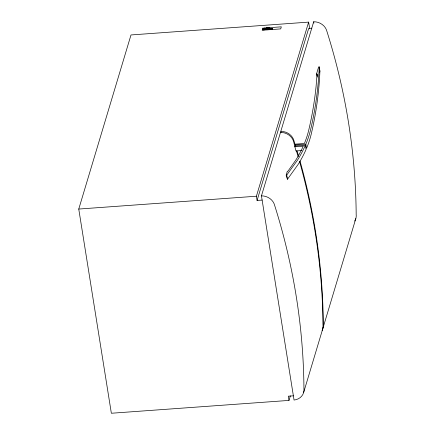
<?xml version="1.0" encoding="UTF-8"?>
<svg xmlns="http://www.w3.org/2000/svg" width="435" height="435" viewBox="0 0 435 435"><rect width="100%" height="100%" fill="white"/><g stroke="black" fill="none" stroke-linecap="round" stroke-linejoin="round"><path stroke-width="0.65" d="M267.492 29.156C266.845 30.194 267.215 29.14 267.378 29.161M266.438 29.678C265.225 29.324 267.509 29.085 266.72 29.069M266.546 28.438C265.584 28.59 267.117 27.584 266.008 28.346M263.876 28.721L263.909 28.308L263.768 28.639M263.817 28.476L263.382 28.46M270.064 29.134L269.847 29.433L269.863 29.042M263.208 28.688L263.74 28.732M269.863 29.259L269.444 29.46M263.806 29.825C262.865 29.602 265.274 29.553 263.545 29.683M265.089 28.329C266.133 28.52 264.969 28.547 265.676 28.144M263.403 29.759L263.175 29.613M267.781 29.319C268.64 29.384 268.259 28.623 267.922 29.553M268.341 28.221L268.194 28.367M270.869 29.286L270.885 29.009M271.467 29.134C270.7 29.357 271.94 28.699 270.907 29.314M270.276 29.199C271.032 29.618 269.901 28.764 270.684 29.368M266.454 29.64L265.992 29.689L266.051 29.411M264.926 28.46L264.371 28.28L264.888 28.324M290.357 395.866L288.992 400.412L111.355 413.25L78.757 209.056L130.995 34.952L308.632 22.114L309.704 28.808M262.767 29.944L263.006 29.477M263.344 28.324L263.909 28.308M264.388 28.688L264.284 28.101M264.426 28.096C265.035 28.917 264.099 28.438 264.632 28.52M264.148 29.585L263.431 29.672M264.175 29.596C262.773 29.286 264.502 30.118 263.577 29.792M264.328 29.384L265.448 29.449M264.915 29.286L264.322 29.83L264.42 29.509M264.85 29.792L265.084 29.33M265.606 29.232L265.497 29.743L265.758 29.221M266.802 27.922L266.519 28.531L266.66 27.932M266.584 29.08L266.427 29.596L265.981 29.607M266.932 28.503C268.194 27.204 266.622 29.112 267.172 28.036M267.536 29.558L267.623 29.145M267.851 29.449L268.477 29.509L268.536 29.161M268.547 29.248L267.933 29.395L268.417 29.314M268.901 29.156C270.168 28.884 267.998 29.439 269.303 29.172M268.835 29.504L268.933 29.053M270.015 29.009L269.314 29.362M270.478 28.993C271.337 28.775 269.765 29.297 270.385 28.84M272.005 28.83C271.728 29.77 271.734 28.618 272.392 28.889M272.375 28.949L271.984 29.02L272.228 28.873M262.126 200.078L257.074 200.448L256.4 196.223L308.632 22.114M257.074 200.448L308.681 28.422L311.841 28.193M261.451 195.859A12.642 11.228 16.7 0 1 274.713 205.581A742.55 659.248 16.7 0 1 303.94 388.656A12.256 10.88 16.7 0 1 294.049 400.048L261.451 195.859L280.493 132.398A12.642 11.228 16.7 0 1 293.75 142.12L295.941 150.967L301.912 150.532M280.999 132.561L280.803 131.359L313.689 21.75A12.642 11.228 16.7 0 1 326.946 31.472A742.55 659.248 16.7 0 1 356.173 214.547A12.256 10.88 16.7 0 1 354.661 221.056M294.919 145.981L305.381 145.225L306.055 149.45L305.191 151.402A379.798 160.651 -9.1 0 1 298.192 164.338L287.443 179.291L286.181 175.109L287.334 171.265L287.921 171.221L295.789 160.113A377.868 159.835 -9.1 0 0 302.749 147.248L303.228 146.165L294.68 146.785M317.398 77.049L316.495 74.059L318.637 66.914L319.23 66.876L319.904 71.095A1667.437 705.304 -9.1 0 1 312.428 128.847L311.378 133.453A379.798 160.651 -9.1 0 1 307.393 146.247L306.506 148.4L305.832 144.175L306.719 142.022A379.798 160.651 -9.1 0 0 310.704 129.228L311.754 124.622A1667.437 705.304 -9.1 0 0 319.23 66.876M316.495 74.059L317.088 74.015L316.104 86.201A1665.615 704.531 -9.1 0 1 309.959 124.78L308.91 129.38A378.031 159.901 -9.1 0 1 304.94 142.12L304.375 143.496L295.474 144.137L295.234 144.942L305.832 144.175M319.513 72.395L319.904 71.095L319.546 69.904M303.581 392.707L322.618 329.246M322.928 328.207L355.814 218.598M268.275 28.085C266.965 28.215 268.895 28.313 267.666 28.155M271.005 29.183L271.424 28.949L270.896 29.096M266.133 28.378L266.421 28.221M266.579 29.667C265.388 29.727 266.943 28.982 266.111 29.439M267.275 29.243L267.003 29.526M305.381 145.225L304.516 147.177A379.798 160.651 -9.1 0 1 297.518 160.113L286.768 175.066L287.443 179.291M267.612 28.106L268.134 28.318L267.742 28.117M267.683 28.427L267.71 28.041M265.769 28.563C265.029 28.65 265.741 27.655 265.214 28.607M264.904 28.27L264.371 28.607M266.938 29.259L267.384 29.477L266.954 29.341M264.572 29.439L264.632 29.368M263.431 28.705L263.648 28.552M269.461 29.352L269.983 29.422M264.094 29.825L263.588 29.536L264.072 29.498M265.214 28.427L265.622 28.226M264.888 29.341L264.311 29.433M269.336 29.324L269.912 29.074L269.504 29.243M266.041 28.302L266.514 28.221M265.274 28.362L265.714 28.367M268.406 28.395L268.83 28.139C269.95 28.743 267.775 27.693 268.873 28.052L269.308 27.883M269.325 27.965L268.52 28.025M271.331 29.259L270.956 29.33M267.34 29.727L266.829 29.689L267.117 29.71M266.519 28.411L266.019 28.444M263.001 29.618L263.392 29.536M267.166 28.177L267.541 28.161M265.084 29.466L265.426 29.39M268.917 29.107L269.26 29.025M269.847 29.308L269.51 29.303L269.907 29.237M265.769 28.411L265.306 28.471M262.974 29.585L263.382 29.455M263.643 28.677L263.354 28.677M269.874 29.341L269.45 29.292L269.727 29.346M267.851 28.134C268.83 27.998 267.226 28.134 268.003 28.291M267.133 29.33L267.476 29.303M270.624 29.243L270.526 28.83M263.333 28.384L263.947 28.411M263.876 29.732L263.779 29.792M263.36 28.405L263.779 28.351M269.722 29.123L269.434 29.085L269.917 29.14M272.294 28.889L271.864 28.84M265.209 28.367L265.834 28.405M263.866 28.639L263.191 28.607M264.545 29.417L264.817 29.433M286.181 175.109L286.768 175.066M78.757 209.056L256.4 196.223M293.375 395.828L288.318 396.193L288.992 400.412M271.271 28.873L271.614 29.08M269.89 29.063L269.45 29.02M266.535 29.237L265.905 29.618M267.976 29.406L268.477 29.509M268.933 28.09L269.211 28.335M266.122 28.378L266.519 28.531M266.002 28.503L266.66 28.52M295.593 146.133L294.065 141.081A12.642 11.228 16.7 0 0 280.803 131.359M297.072 151.027L298.606 156.111M296.376 150.798L298.106 156.513M313.689 21.75L313.901 23.088M317.088 74.015L317.376 75.826M299.552 161.543A742.55 659.248 16.7 0 1 322.977 325.195A12.256 10.88 16.7 0 1 322.128 330.513M300.041 161.135A742.55 659.248 16.7 0 1 323.287 324.157A12.256 10.88 16.7 0 1 322.438 329.474M262.811 28.161L262.191 30.238L280.705 28.9L281.331 26.823L262.811 28.161M264.415 28.308L264.779 28.395L264.415 28.308"/></g></svg>
